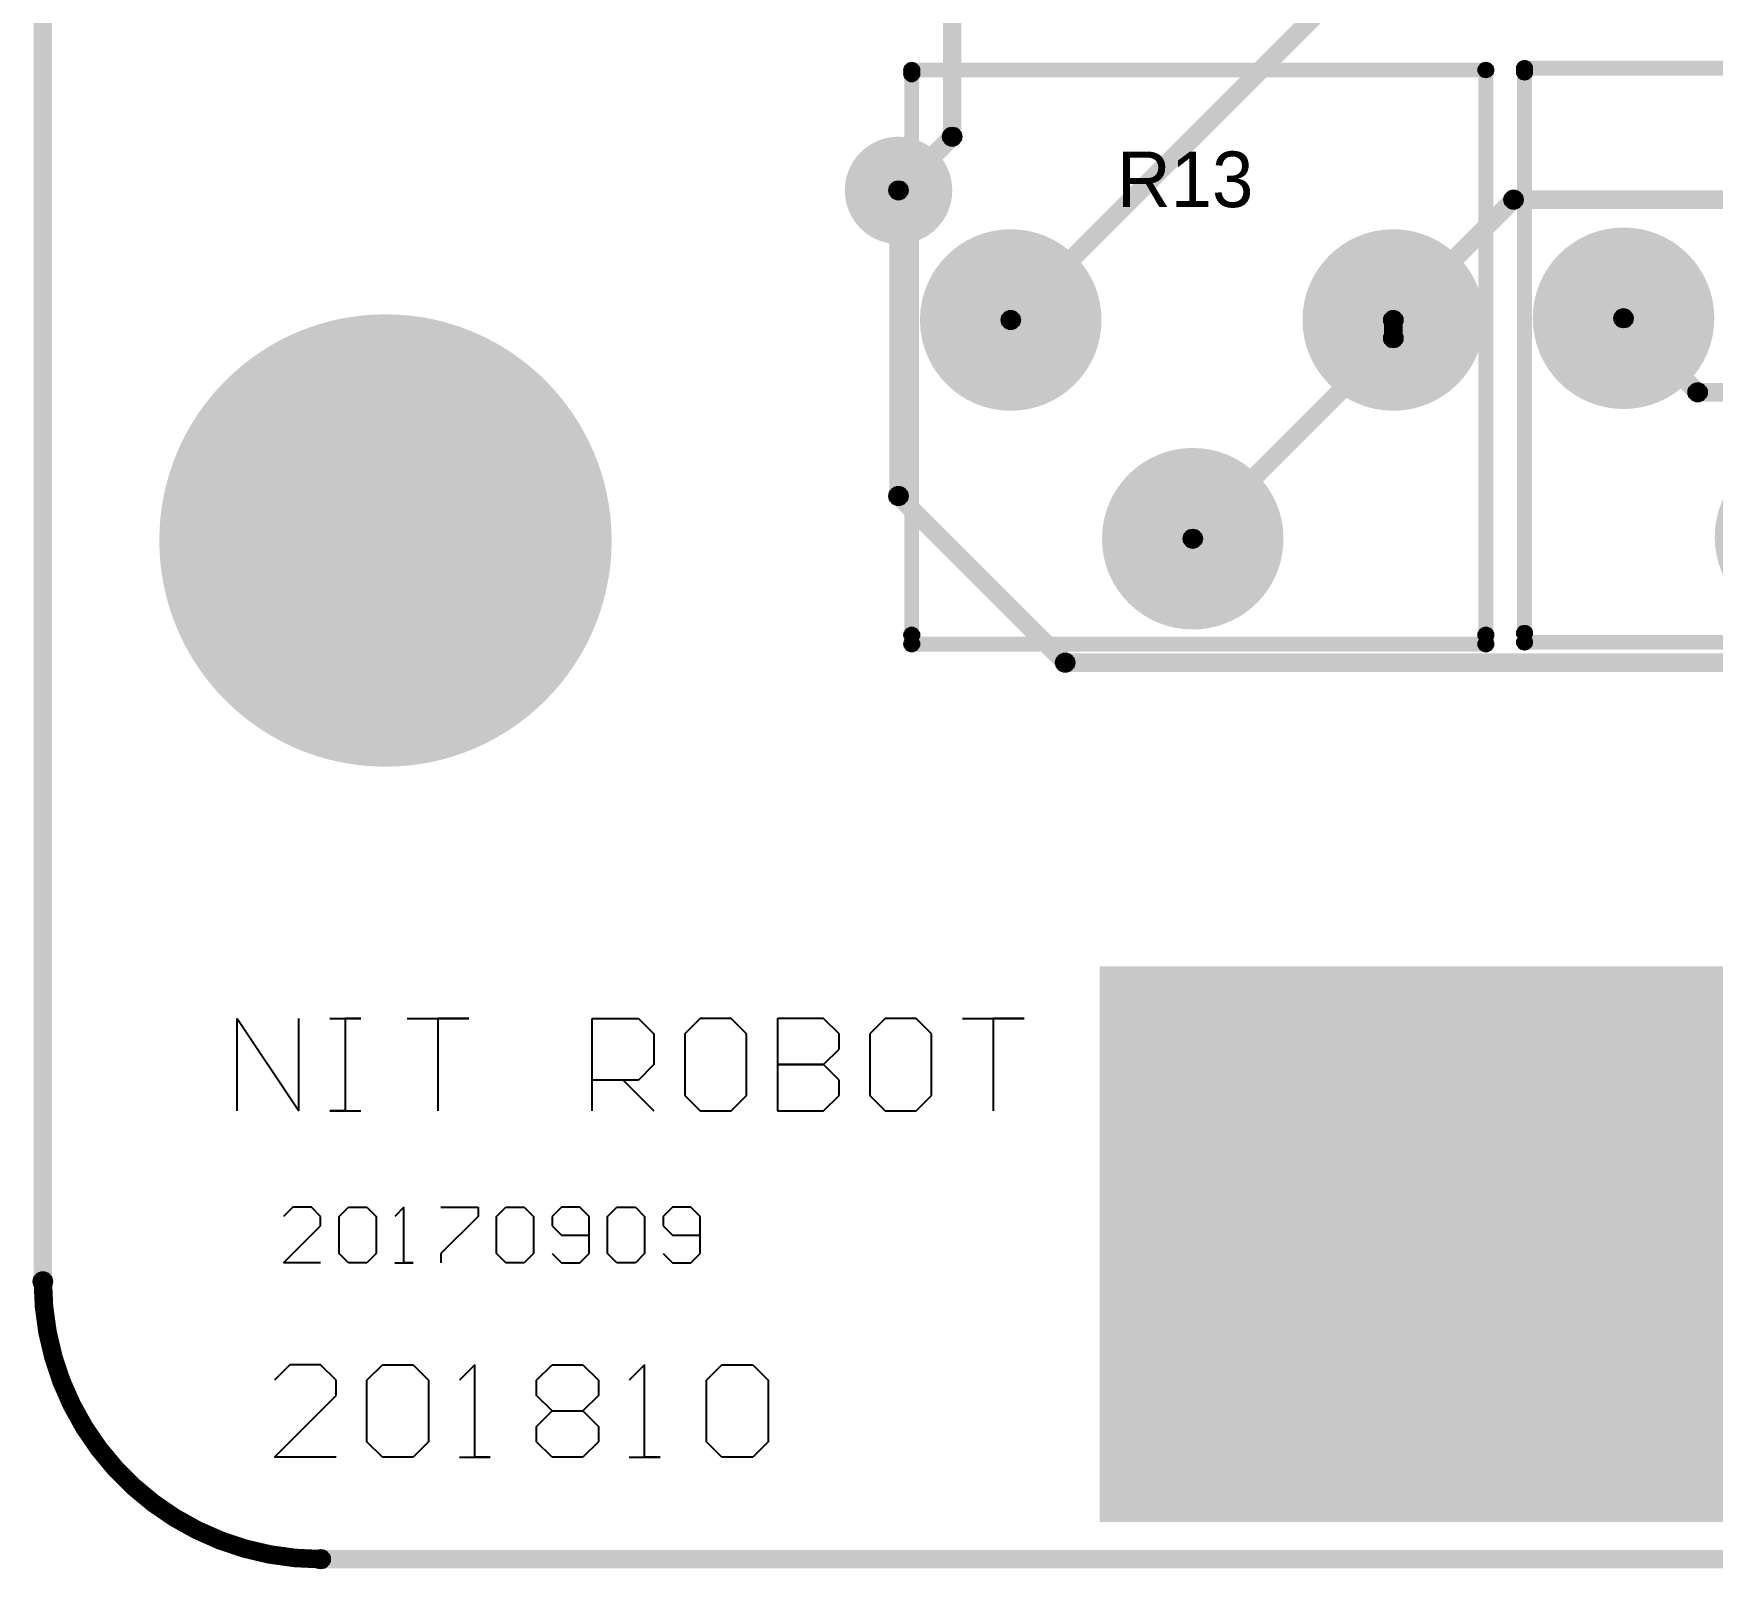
# Model space of a CAD drawing. Header units: millimetres. Extents: x 0 to 137, y 0 to 37.
# Drawn here: x -0.13 to 22.9, y -0.13 to 20.92 of the extents above; entities that cross this region are included whole.
import ezdxf

# ---------------------------------------------------------------- set-up
doc = ezdxf.new("R2010")
doc.units = ezdxf.units.MM
for name, color, linetype in [('BottomLayer', 5, 'Continuous'), ('BottomSolder', 6, 'Continuous'), ('KeepOutLayer', 6, 'Continuous'), ('MultiLayer', 9, 'Continuous'), ('PadHoleLayer', 156, 'Continuous'), ('TopLayer', 1, 'Continuous'), ('TopOverlay', 2, 'Continuous'), ('TopSolder', 216, 'Continuous'), ('ViaHoleLayer', 16, 'Continuous')]:
    doc.layers.add(name, color=color, linetype=linetype)

# ---------------------------------------------------------------- blocks, each defined once
blk = doc.blocks.new('PCB_3362___NEW_39')
at = {"layer": 'BottomLayer'}
h = blk.add_hatch(color=5, dxfattribs=at)
edge = h.paths.add_edge_path()
edge.add_arc((0, 1.5), 1.143, 0, 360)
h = blk.add_hatch(color=5, dxfattribs=at)
edge = h.paths.add_edge_path()
edge.add_arc((-2.75, -1.5), 1.143, 0, 360)
h = blk.add_hatch(color=5, dxfattribs=at)
edge = h.paths.add_edge_path()
edge.add_arc((2.496, -1.5), 1.143, 0, 360)
at = {"layer": 'BottomSolder'}
h = blk.add_hatch(color=6, dxfattribs=at)
edge = h.paths.add_edge_path()
edge.add_arc((0, 1.5), 1.245, 0, 360)
h = blk.add_hatch(color=6, dxfattribs=at)
edge = h.paths.add_edge_path()
edge.add_arc((-2.75, -1.5), 1.245, 0, 360)
h = blk.add_hatch(color=6, dxfattribs=at)
edge = h.paths.add_edge_path()
edge.add_arc((2.496, -1.5), 1.245, 0, 360)
at = {"layer": 'MultiLayer'}
h = blk.add_hatch(color=9, dxfattribs=at)
edge = h.paths.add_edge_path()
edge.add_arc((0, 1.5), 1.143, 0, 360)
h = blk.add_hatch(color=9, dxfattribs=at)
edge = h.paths.add_edge_path()
edge.add_arc((-2.75, -1.5), 1.143, 0, 360)
h = blk.add_hatch(color=9, dxfattribs=at)
edge = h.paths.add_edge_path()
edge.add_arc((2.496, -1.5), 1.143, 0, 360)
at = {"layer": 'PadHoleLayer'}
h = blk.add_hatch(color=156, dxfattribs=at)
edge = h.paths.add_edge_path()
edge.add_arc((0, 1.5), 0.635, 0, 360)
h = blk.add_hatch(color=156, dxfattribs=at)
edge = h.paths.add_edge_path()
edge.add_arc((-2.75, -1.5), 0.635, 0, 360)
h = blk.add_hatch(color=156, dxfattribs=at)
edge = h.paths.add_edge_path()
edge.add_arc((2.496, -1.5), 0.635, 0, 360)
at = {"layer": 'TopLayer'}
h = blk.add_hatch(color=1, dxfattribs=at)
edge = h.paths.add_edge_path()
edge.add_arc((0, 1.5), 1.143, 0, 360)
h = blk.add_hatch(color=1, dxfattribs=at)
edge = h.paths.add_edge_path()
edge.add_arc((-2.75, -1.5), 1.143, 0, 360)
h = blk.add_hatch(color=1, dxfattribs=at)
edge = h.paths.add_edge_path()
edge.add_arc((2.496, -1.5), 1.143, 0, 360)
at = {"layer": 'TopOverlay'}
h = blk.add_hatch(color=2, dxfattribs=at)
edge = h.paths.add_edge_path()
edge.add_arc((-4.02, 2.945), 0.102, 0, 360)
for points in [[(3.854, 3.047), (3.854, 2.843), (-4.02, 2.843), (-4.02, 3.047)], [(-4.122, 2.818), (-3.918, 2.818), (-3.918, -4.929), (-4.122, -4.929)], [(3.752, 2.818), (3.956, 2.818), (3.956, -4.873), (3.752, -4.873)], [(3.854, -4.827), (3.854, -5.031), (-4.02, -5.031), (-4.02, -4.827)]]:
    blk.add_hatch(color=2, dxfattribs=at).paths.add_polyline_path(points)
h = blk.add_hatch(color=2, dxfattribs=at)
edge = h.paths.add_edge_path()
edge.add_arc((3.854, 2.945), 0.102, 0, 360)
h = blk.add_hatch(color=2, dxfattribs=at)
edge = h.paths.add_edge_path()
edge.add_arc((-4.02, 2.818), 0.102, 0, 360)
h = blk.add_hatch(color=2, dxfattribs=at)
edge = h.paths.add_edge_path()
edge.add_arc((3.854, 2.818), 0.102, 0, 360)
h = blk.add_hatch(color=2, dxfattribs=at)
edge = h.paths.add_edge_path()
edge.add_arc((-4.02, -4.929), 0.102, 0, 360)
h = blk.add_hatch(color=2, dxfattribs=at)
edge = h.paths.add_edge_path()
edge.add_arc((-4.02, -4.929), 0.102, 0, 360)
h = blk.add_hatch(color=2, dxfattribs=at)
edge = h.paths.add_edge_path()
edge.add_arc((3.854, -4.873), 0.102, 0, 360)
h = blk.add_hatch(color=2, dxfattribs=at)
edge = h.paths.add_edge_path()
edge.add_arc((3.854, -4.929), 0.102, 0, 360)
at = {"layer": 'TopSolder'}
h = blk.add_hatch(color=216, dxfattribs=at)
edge = h.paths.add_edge_path()
edge.add_arc((0, 1.5), 1.245, 0, 360)
h = blk.add_hatch(color=216, dxfattribs=at)
edge = h.paths.add_edge_path()
edge.add_arc((-2.75, -1.5), 1.245, 0, 360)
h = blk.add_hatch(color=216, dxfattribs=at)
edge = h.paths.add_edge_path()
edge.add_arc((2.496, -1.5), 1.245, 0, 360)
at = {"layer": 'TopOverlay'}
for centre in [(-4.02, 2.945), (3.854, 2.945), (-4.02, 2.818), (3.854, 2.818), (-4.02, -4.929), (-4.02, -4.929), (3.854, -4.873), (3.854, -4.929)]:
    blk.add_circle(centre, 0.102, dxfattribs=at)
blk = doc.blocks.new('PCB_3362___NEW_40')
at = {"layer": 'BottomLayer'}
h = blk.add_hatch(color=5, dxfattribs=at)
edge = h.paths.add_edge_path()
edge.add_arc((0, 1.5), 1.143, 0, 360)
h = blk.add_hatch(color=5, dxfattribs=at)
edge = h.paths.add_edge_path()
edge.add_arc((-2.75, -1.5), 1.143, 0, 360)
h = blk.add_hatch(color=5, dxfattribs=at)
edge = h.paths.add_edge_path()
edge.add_arc((2.496, -1.5), 1.143, 0, 360)
at = {"layer": 'BottomSolder'}
h = blk.add_hatch(color=6, dxfattribs=at)
edge = h.paths.add_edge_path()
edge.add_arc((0, 1.5), 1.245, 0, 360)
h = blk.add_hatch(color=6, dxfattribs=at)
edge = h.paths.add_edge_path()
edge.add_arc((-2.75, -1.5), 1.245, 0, 360)
h = blk.add_hatch(color=6, dxfattribs=at)
edge = h.paths.add_edge_path()
edge.add_arc((2.496, -1.5), 1.245, 0, 360)
at = {"layer": 'MultiLayer'}
h = blk.add_hatch(color=9, dxfattribs=at)
edge = h.paths.add_edge_path()
edge.add_arc((0, 1.5), 1.143, 0, 360)
h = blk.add_hatch(color=9, dxfattribs=at)
edge = h.paths.add_edge_path()
edge.add_arc((-2.75, -1.5), 1.143, 0, 360)
h = blk.add_hatch(color=9, dxfattribs=at)
edge = h.paths.add_edge_path()
edge.add_arc((2.496, -1.5), 1.143, 0, 360)
at = {"layer": 'PadHoleLayer'}
h = blk.add_hatch(color=156, dxfattribs=at)
edge = h.paths.add_edge_path()
edge.add_arc((0, 1.5), 0.635, 0, 360)
h = blk.add_hatch(color=156, dxfattribs=at)
edge = h.paths.add_edge_path()
edge.add_arc((-2.75, -1.5), 0.635, 0, 360)
h = blk.add_hatch(color=156, dxfattribs=at)
edge = h.paths.add_edge_path()
edge.add_arc((2.496, -1.5), 0.635, 0, 360)
at = {"layer": 'TopLayer'}
h = blk.add_hatch(color=1, dxfattribs=at)
edge = h.paths.add_edge_path()
edge.add_arc((0, 1.5), 1.143, 0, 360)
h = blk.add_hatch(color=1, dxfattribs=at)
edge = h.paths.add_edge_path()
edge.add_arc((-2.75, -1.5), 1.143, 0, 360)
h = blk.add_hatch(color=1, dxfattribs=at)
edge = h.paths.add_edge_path()
edge.add_arc((2.496, -1.5), 1.143, 0, 360)
at = {"layer": 'TopOverlay'}
h = blk.add_hatch(color=2, dxfattribs=at)
edge = h.paths.add_edge_path()
edge.add_arc((-4.02, 2.945), 0.102, 0, 360)
for points in [[(3.854, 3.047), (3.854, 2.843), (-4.02, 2.843), (-4.02, 3.047)], [(-4.122, 2.818), (-3.918, 2.818), (-3.918, -4.929), (-4.122, -4.929)], [(3.752, 2.818), (3.956, 2.818), (3.956, -4.873), (3.752, -4.873)], [(3.854, -4.827), (3.854, -5.031), (-4.02, -5.031), (-4.02, -4.827)]]:
    blk.add_hatch(color=2, dxfattribs=at).paths.add_polyline_path(points)
h = blk.add_hatch(color=2, dxfattribs=at)
edge = h.paths.add_edge_path()
edge.add_arc((3.854, 2.945), 0.102, 0, 360)
h = blk.add_hatch(color=2, dxfattribs=at)
edge = h.paths.add_edge_path()
edge.add_arc((-4.02, 2.818), 0.102, 0, 360)
h = blk.add_hatch(color=2, dxfattribs=at)
edge = h.paths.add_edge_path()
edge.add_arc((3.854, 2.818), 0.102, 0, 360)
h = blk.add_hatch(color=2, dxfattribs=at)
edge = h.paths.add_edge_path()
edge.add_arc((-4.02, -4.929), 0.102, 0, 360)
h = blk.add_hatch(color=2, dxfattribs=at)
edge = h.paths.add_edge_path()
edge.add_arc((-4.02, -4.929), 0.102, 0, 360)
h = blk.add_hatch(color=2, dxfattribs=at)
edge = h.paths.add_edge_path()
edge.add_arc((3.854, -4.873), 0.102, 0, 360)
h = blk.add_hatch(color=2, dxfattribs=at)
edge = h.paths.add_edge_path()
edge.add_arc((3.854, -4.929), 0.102, 0, 360)
at = {"layer": 'TopSolder'}
h = blk.add_hatch(color=216, dxfattribs=at)
edge = h.paths.add_edge_path()
edge.add_arc((0, 1.5), 1.245, 0, 360)
h = blk.add_hatch(color=216, dxfattribs=at)
edge = h.paths.add_edge_path()
edge.add_arc((-2.75, -1.5), 1.245, 0, 360)
h = blk.add_hatch(color=216, dxfattribs=at)
edge = h.paths.add_edge_path()
edge.add_arc((2.496, -1.5), 1.245, 0, 360)
at = {"layer": 'TopOverlay'}
for centre in [(-4.02, 2.945), (3.854, 2.945), (-4.02, 2.818), (3.854, 2.818), (-4.02, -4.929), (-4.02, -4.929), (3.854, -4.873), (3.854, -4.929)]:
    blk.add_circle(centre, 0.102, dxfattribs=at)

msp = doc.modelspace()

# ---------------------------------------------------------------- hatches: boundary and pattern name
at = {"layer": 'BottomLayer'}
h = msp.add_hatch(color=5, dxfattribs=at)
edge = h.paths.add_edge_path()
edge.add_arc((11.735, 18.771), 0.635, 0, 360)
h = msp.add_hatch(color=5, dxfattribs=at)
edge = h.paths.add_edge_path()
edge.add_arc((11.735, 18.771), 0.127, 0, 360)
for points in [[(11.862, 14.58), (11.608, 14.58), (11.608, 18.771), (11.862, 18.771)], [(18.61, 16.904), (18.43, 17.084), (20.08, 18.733), (20.259, 18.554)], [(20.17, 18.517), (20.17, 18.771), (25.298, 18.771), (25.298, 18.517)], [(21.588, 16.928), (21.768, 17.108), (22.784, 16.092), (22.604, 15.912)], [(22.694, 15.875), (22.694, 16.129), (25.552, 16.129), (25.552, 15.875)], [(11.645, 14.49), (11.825, 14.669), (14.111, 12.383), (13.931, 12.204)], [(14.021, 12.167), (14.021, 12.421), (33.122, 12.421), (33.122, 12.167)]]:
    msp.add_hatch(color=5, dxfattribs=at).paths.add_polyline_path(points)
h = msp.add_hatch(color=5, dxfattribs=at)
edge = h.paths.add_edge_path()
edge.add_arc((20.17, 18.644), 0.127, 0, 360)
h = msp.add_hatch(color=5, dxfattribs=at)
edge = h.paths.add_edge_path()
edge.add_arc((20.17, 18.644), 0.127, 0, 360)
h = msp.add_hatch(color=5, dxfattribs=at)
edge = h.paths.add_edge_path()
edge.add_arc((18.52, 16.994), 0.127, 0, 360)
h = msp.add_hatch(color=5, dxfattribs=at)
edge = h.paths.add_edge_path()
edge.add_arc((21.678, 17.018), 0.127, 0, 360)
h = msp.add_hatch(color=5, dxfattribs=at)
edge = h.paths.add_edge_path()
edge.add_arc((4.699, 13.97), 3, 0, 360)
h = msp.add_hatch(color=5, dxfattribs=at)
edge = h.paths.add_edge_path()
edge.add_arc((22.694, 16.002), 0.127, 0, 360)
h = msp.add_hatch(color=5, dxfattribs=at)
edge = h.paths.add_edge_path()
edge.add_arc((22.694, 16.002), 0.127, 0, 360)
h = msp.add_hatch(color=5, dxfattribs=at)
edge = h.paths.add_edge_path()
edge.add_arc((11.735, 14.58), 0.127, 0, 360)
h = msp.add_hatch(color=5, dxfattribs=at)
edge = h.paths.add_edge_path()
edge.add_arc((11.735, 14.58), 0.127, 0, 360)
h = msp.add_hatch(color=5, dxfattribs=at)
edge = h.paths.add_edge_path()
edge.add_arc((14.021, 12.294), 0.127, 0, 360)
h = msp.add_hatch(color=5, dxfattribs=at)
edge = h.paths.add_edge_path()
edge.add_arc((14.021, 12.294), 0.127, 0, 360)
at = {"layer": 'BottomSolder'}
h = msp.add_hatch(color=6, dxfattribs=at)
edge = h.paths.add_edge_path()
edge.add_arc((11.735, 18.771), 0.737, 0, 360)
h = msp.add_hatch(color=6, dxfattribs=at)
edge = h.paths.add_edge_path()
edge.add_arc((4.699, 13.97), 3.102, 0, 360)
at = {"layer": 'KeepOutLayer'}
for points in [[(0.127, 3.81), (-0.127, 3.81), (-0.127, 33.274), (0.127, 33.274)], [(3.81, -0.127), (3.81, 0.127), (132.588, 0.127), (132.588, -0.127)]]:
    msp.add_hatch(color=6, dxfattribs=at).paths.add_polyline_path(points)
h = msp.add_hatch(color=6, dxfattribs=at)
edge = h.paths.add_edge_path()
edge.add_arc((0, 3.81), 0.127, 0, 360)
h = msp.add_hatch(color=6, dxfattribs=at)
edge = h.paths.add_edge_path()
edge.add_arc((0, 3.81), 0.127, 0, 360)
h = msp.add_hatch(color=6, dxfattribs=at)
edge = h.paths.add_edge_path()
edge.add_arc((3.81, 0), 0.127, 0, 360)
h = msp.add_hatch(color=6, dxfattribs=at)
edge = h.paths.add_edge_path()
edge.add_arc((3.81, 0), 0.127, 0, 360)
at = {"layer": 'TopLayer'}
for points in [[(12.598, 19.507), (12.344, 19.507), (12.344, 26.035), (12.598, 26.035)], [(13.364, 16.904), (13.184, 17.084), (19.824, 23.723), (20.003, 23.544)], [(11.825, 18.681), (11.645, 18.86), (12.382, 19.597), (12.561, 19.417)], [(15.86, 13.904), (15.68, 14.084), (18.43, 16.834), (18.61, 16.654)], [(18.647, 16.744), (18.393, 16.744), (18.393, 16.994), (18.647, 16.994)]]:
    msp.add_hatch(color=1, dxfattribs=at).paths.add_polyline_path(points)
h = msp.add_hatch(color=1, dxfattribs=at)
edge = h.paths.add_edge_path()
edge.add_arc((12.471, 19.507), 0.127, 0, 360)
h = msp.add_hatch(color=1, dxfattribs=at)
edge = h.paths.add_edge_path()
edge.add_arc((12.471, 19.507), 0.127, 0, 360)
h = msp.add_hatch(color=1, dxfattribs=at)
edge = h.paths.add_edge_path()
edge.add_arc((11.735, 18.771), 0.635, 0, 360)
h = msp.add_hatch(color=1, dxfattribs=at)
edge = h.paths.add_edge_path()
edge.add_arc((11.735, 18.771), 0.127, 0, 360)
h = msp.add_hatch(color=1, dxfattribs=at)
edge = h.paths.add_edge_path()
edge.add_arc((13.274, 16.994), 0.127, 0, 360)
h = msp.add_hatch(color=1, dxfattribs=at)
edge = h.paths.add_edge_path()
edge.add_arc((18.52, 16.994), 0.127, 0, 360)
h = msp.add_hatch(color=1, dxfattribs=at)
edge = h.paths.add_edge_path()
edge.add_arc((4.699, 13.97), 3, 0, 360)
h = msp.add_hatch(color=1, dxfattribs=at)
edge = h.paths.add_edge_path()
edge.add_arc((18.52, 16.744), 0.127, 0, 360)
h = msp.add_hatch(color=1, dxfattribs=at)
edge = h.paths.add_edge_path()
edge.add_arc((18.52, 16.744), 0.127, 0, 360)
h = msp.add_hatch(color=1, dxfattribs=at)
edge = h.paths.add_edge_path()
edge.add_arc((15.77, 13.994), 0.127, 0, 360)
at = {"layer": 'TopOverlay'}
msp.add_hatch(color=2, dxfattribs=at).paths.add_polyline_path([(14.494, 0.508), (31.623, 0.508), (31.623, 8.128), (14.494, 8.128)])
at = {"layer": 'TopSolder'}
h = msp.add_hatch(color=216, dxfattribs=at)
edge = h.paths.add_edge_path()
edge.add_arc((11.735, 18.771), 0.737, 0, 360)
h = msp.add_hatch(color=216, dxfattribs=at)
edge = h.paths.add_edge_path()
edge.add_arc((4.699, 13.97), 3.102, 0, 360)
at = {"layer": 'ViaHoleLayer'}
h = msp.add_hatch(color=16, dxfattribs=at)
edge = h.paths.add_edge_path()
edge.add_arc((11.735, 18.771), 0.356, 0, 360)
h = msp.add_hatch(color=16, dxfattribs=at)
edge = h.paths.add_edge_path()
edge.add_arc((4.699, 13.97), 1.6, 0, 360)

# ---------------------------------------------------------------- linework, layer by layer
at = {"layer": 'BottomLayer'}
for centre in [(11.735, 18.771), (20.17, 18.644), (20.17, 18.644), (18.52, 16.994), (21.678, 17.018), (22.694, 16.002), (22.694, 16.002), (11.735, 14.58), (11.735, 14.58), (14.021, 12.294), (14.021, 12.294)]:
    msp.add_circle(centre, 0.127, dxfattribs=at)
at = {"layer": 'KeepOutLayer', "const_width": 0.254}
msp.add_lwpolyline([(3.81, 0, -0.414214), (0, 3.81)], format="xyb", dxfattribs=at)
at = {"layer": 'KeepOutLayer'}
for centre in [(0, 3.81), (0, 3.81), (3.81, 0), (3.81, 0)]:
    msp.add_circle(centre, 0.127, dxfattribs=at)
at = {"layer": 'TopLayer'}
for p, q in [((2.667, 6.147), (2.667, 7.416)), ((2.667, 7.416), (3.513, 6.147)), ((3.513, 6.147), (3.513, 7.416)), ((3.937, 7.416), (4.36, 7.416)), ((4.36, 7.416), (4.148, 7.416)), ((4.148, 7.416), (4.148, 6.147)), ((4.995, 7.416), (5.841, 7.416)), ((5.841, 7.416), (5.418, 7.416)), ((5.418, 7.416), (5.418, 6.147)), ((7.534, 6.147), (7.534, 7.416)), ((7.534, 7.416), (8.169, 7.416)), ((8.169, 7.416), (8.38, 7.205)), ((9.015, 7.416), (8.803, 7.205)), ((9.438, 7.416), (9.015, 7.416)), ((9.65, 7.205), (9.438, 7.416)), ((10.073, 7.416), (10.073, 6.147)), ((10.708, 7.416), (10.073, 7.416)), ((10.919, 7.205), (10.708, 7.416)), ((11.554, 7.416), (11.343, 7.205)), ((11.977, 7.416), (11.554, 7.416)), ((12.189, 7.205), (11.977, 7.416)), ((12.612, 7.416), (13.459, 7.416)), ((13.459, 7.416), (13.035, 7.416)), ((13.035, 7.416), (13.035, 6.147)), ((8.38, 7.205), (8.38, 6.782)), ((8.803, 7.205), (8.803, 6.358)), ((9.65, 6.358), (9.65, 7.205)), ((10.919, 6.993), (10.919, 7.205)), ((11.343, 7.205), (11.343, 6.358)), ((12.189, 6.358), (12.189, 7.205)), ((10.708, 6.782), (10.919, 6.993)), ((8.38, 6.782), (8.169, 6.57)), ((10.708, 6.782), (10.073, 6.782)), ((10.073, 6.782), (10.708, 6.782)), ((10.919, 6.57), (10.708, 6.782)), ((8.169, 6.57), (7.534, 6.57)), ((7.957, 6.57), (8.38, 6.147)), ((10.919, 6.358), (10.919, 6.57)), ((8.803, 6.358), (9.015, 6.147)), ((9.438, 6.147), (9.65, 6.358)), ((10.708, 6.147), (10.919, 6.358)), ((11.343, 6.358), (11.554, 6.147)), ((11.977, 6.147), (12.189, 6.358)), ((4.148, 6.147), (3.937, 6.147)), ((3.937, 6.147), (4.36, 6.147)), ((9.015, 6.147), (9.438, 6.147)), ((10.073, 6.147), (10.708, 6.147)), ((11.554, 6.147), (11.977, 6.147)), ((3.387, 2.667), (3.175, 2.455)), ((3.81, 2.667), (3.387, 2.667)), ((4.021, 2.455), (3.81, 2.667)), ((4.445, 2.455), (4.656, 2.667)), ((4.656, 2.667), (5.079, 2.667)), ((5.079, 2.667), (5.291, 2.455)), ((5.926, 2.667), (5.714, 2.455)), ((5.926, 1.397), (5.926, 2.667)), ((6.772, 2.455), (6.984, 2.667)), ((6.984, 2.667), (7.407, 2.667)), ((7.407, 2.667), (7.619, 2.455)), ((8.253, 2.667), (8.042, 2.455)), ((8.253, 1.397), (8.253, 2.667)), ((9.1, 2.455), (9.311, 2.667)), ((9.311, 2.667), (9.735, 2.667)), ((9.735, 2.667), (9.946, 2.455)), ((4.021, 2.243), (4.021, 2.455)), ((4.445, 1.609), (4.445, 2.455)), ((5.291, 2.455), (5.291, 1.609)), ((6.772, 2.243), (6.772, 2.455)), ((7.619, 2.455), (7.619, 2.243)), ((9.1, 1.609), (9.1, 2.455)), ((9.946, 2.455), (9.946, 1.609)), ((3.175, 1.397), (4.021, 2.243)), ((6.984, 2.032), (6.772, 2.243)), ((7.619, 2.243), (7.407, 2.032)), ((6.772, 1.82), (6.984, 2.032)), ((6.984, 2.032), (7.407, 2.032)), ((7.407, 2.032), (7.619, 1.82)), ((6.772, 1.609), (6.772, 1.82)), ((7.619, 1.82), (7.619, 1.609)), ((4.021, 1.397), (3.175, 1.397)), ((4.656, 1.397), (4.445, 1.609)), ((5.079, 1.397), (4.656, 1.397)), ((5.291, 1.609), (5.079, 1.397)), ((5.714, 1.397), (6.137, 1.397)), ((6.137, 1.397), (5.926, 1.397)), ((6.984, 1.397), (6.772, 1.609)), ((7.407, 1.397), (6.984, 1.397)), ((7.619, 1.609), (7.407, 1.397)), ((8.042, 1.397), (8.465, 1.397)), ((8.465, 1.397), (8.253, 1.397)), ((9.311, 1.397), (9.1, 1.609)), ((9.735, 1.397), (9.311, 1.397)), ((9.946, 1.609), (9.735, 1.397))]:
    msp.add_line(p, q, dxfattribs=at)
for centre in [(12.471, 19.507), (12.471, 19.507), (11.735, 18.771), (13.274, 16.994), (18.52, 16.994), (18.52, 16.744), (18.52, 16.744), (15.77, 13.994)]:
    msp.add_circle(centre, 0.127, dxfattribs=at)
at = {"layer": 'TopSolder'}
for p, q in [((2.667, 6.147), (2.667, 7.416)), ((2.667, 7.416), (3.513, 6.147)), ((3.513, 6.147), (3.513, 7.416)), ((3.937, 7.416), (4.36, 7.416)), ((4.36, 7.416), (4.148, 7.416)), ((4.148, 7.416), (4.148, 6.147)), ((4.995, 7.416), (5.841, 7.416)), ((5.841, 7.416), (5.418, 7.416)), ((5.418, 7.416), (5.418, 6.147)), ((7.534, 6.147), (7.534, 7.416)), ((7.534, 7.416), (8.169, 7.416)), ((8.169, 7.416), (8.38, 7.205)), ((9.015, 7.416), (8.803, 7.205)), ((9.438, 7.416), (9.015, 7.416)), ((9.65, 7.205), (9.438, 7.416)), ((10.073, 7.416), (10.073, 6.147)), ((10.708, 7.416), (10.073, 7.416)), ((10.919, 7.205), (10.708, 7.416)), ((11.554, 7.416), (11.343, 7.205)), ((11.977, 7.416), (11.554, 7.416)), ((12.189, 7.205), (11.977, 7.416)), ((12.612, 7.416), (13.459, 7.416)), ((13.459, 7.416), (13.035, 7.416)), ((13.035, 7.416), (13.035, 6.147)), ((8.38, 7.205), (8.38, 6.782)), ((8.803, 7.205), (8.803, 6.358)), ((9.65, 6.358), (9.65, 7.205)), ((10.919, 6.993), (10.919, 7.205)), ((11.343, 7.205), (11.343, 6.358)), ((12.189, 6.358), (12.189, 7.205)), ((10.708, 6.782), (10.919, 6.993)), ((8.38, 6.782), (8.169, 6.57)), ((10.708, 6.782), (10.073, 6.782)), ((10.073, 6.782), (10.708, 6.782)), ((10.919, 6.57), (10.708, 6.782)), ((8.169, 6.57), (7.534, 6.57)), ((7.957, 6.57), (8.38, 6.147)), ((10.919, 6.358), (10.919, 6.57)), ((8.803, 6.358), (9.015, 6.147)), ((9.438, 6.147), (9.65, 6.358)), ((10.708, 6.147), (10.919, 6.358)), ((11.343, 6.358), (11.554, 6.147)), ((11.977, 6.147), (12.189, 6.358)), ((4.148, 6.147), (3.937, 6.147)), ((3.937, 6.147), (4.36, 6.147)), ((9.015, 6.147), (9.438, 6.147)), ((10.073, 6.147), (10.708, 6.147)), ((11.554, 6.147), (11.977, 6.147)), ((3.429, 4.826), (3.302, 4.699)), ((3.683, 4.826), (3.429, 4.826)), ((3.81, 4.699), (3.683, 4.826)), ((3.81, 4.572), (3.81, 4.699)), ((4.064, 4.699), (4.191, 4.826)), ((4.064, 4.191), (4.064, 4.699)), ((4.191, 4.826), (4.445, 4.826)), ((4.445, 4.826), (4.572, 4.699)), ((4.572, 4.699), (4.572, 4.191)), ((4.952, 4.826), (4.826, 4.699)), ((4.952, 4.064), (4.952, 4.826)), ((5.46, 4.826), (5.968, 4.826)), ((5.968, 4.699), (5.46, 4.191)), ((5.968, 4.826), (5.968, 4.699)), ((6.222, 4.699), (6.349, 4.826)), ((6.222, 4.191), (6.222, 4.699)), ((6.349, 4.826), (6.603, 4.826)), ((6.603, 4.826), (6.73, 4.699)), ((6.73, 4.699), (6.73, 4.191)), ((7.111, 4.826), (6.984, 4.699)), ((6.984, 4.699), (6.984, 4.572)), ((7.365, 4.826), (7.111, 4.826)), ((7.492, 4.699), (7.365, 4.826)), ((7.492, 4.191), (7.492, 4.699)), ((7.746, 4.699), (7.873, 4.826)), ((7.746, 4.191), (7.746, 4.699)), ((7.873, 4.826), (8.126, 4.826)), ((8.126, 4.826), (8.253, 4.699)), ((8.253, 4.699), (8.253, 4.191)), ((8.634, 4.826), (8.507, 4.699)), ((8.507, 4.699), (8.507, 4.572)), ((8.888, 4.826), (8.634, 4.826)), ((9.015, 4.699), (8.888, 4.826)), ((9.015, 4.191), (9.015, 4.699)), ((3.302, 4.064), (3.81, 4.572)), ((6.984, 4.572), (7.111, 4.445)), ((7.111, 4.445), (7.492, 4.445)), ((8.507, 4.572), (8.634, 4.445)), ((8.634, 4.445), (9.015, 4.445)), ((4.191, 4.064), (4.064, 4.191)), ((4.572, 4.191), (4.445, 4.064)), ((5.46, 4.191), (5.46, 4.064)), ((6.349, 4.064), (6.222, 4.191)), ((6.73, 4.191), (6.603, 4.064)), ((6.984, 4.191), (7.111, 4.064)), ((7.365, 4.064), (7.492, 4.191)), ((7.873, 4.064), (7.746, 4.191)), ((8.253, 4.191), (8.126, 4.064)), ((8.507, 4.191), (8.634, 4.064)), ((8.888, 4.064), (9.015, 4.191)), ((3.81, 4.064), (3.302, 4.064)), ((4.445, 4.064), (4.191, 4.064)), ((4.826, 4.064), (5.079, 4.064)), ((5.079, 4.064), (4.952, 4.064)), ((6.603, 4.064), (6.349, 4.064)), ((7.111, 4.064), (7.365, 4.064)), ((8.126, 4.064), (7.873, 4.064)), ((8.634, 4.064), (8.888, 4.064)), ((3.387, 2.667), (3.175, 2.455)), ((3.81, 2.667), (3.387, 2.667)), ((4.021, 2.455), (3.81, 2.667)), ((4.445, 2.455), (4.656, 2.667)), ((4.656, 2.667), (5.079, 2.667)), ((5.079, 2.667), (5.291, 2.455)), ((5.926, 2.667), (5.714, 2.455)), ((5.926, 1.397), (5.926, 2.667)), ((6.772, 2.455), (6.984, 2.667)), ((6.984, 2.667), (7.407, 2.667)), ((7.407, 2.667), (7.619, 2.455)), ((8.253, 2.667), (8.042, 2.455)), ((8.253, 1.397), (8.253, 2.667)), ((9.1, 2.455), (9.311, 2.667)), ((9.311, 2.667), (9.735, 2.667)), ((9.735, 2.667), (9.946, 2.455)), ((4.021, 2.243), (4.021, 2.455)), ((4.445, 1.609), (4.445, 2.455)), ((5.291, 2.455), (5.291, 1.609)), ((6.772, 2.243), (6.772, 2.455)), ((7.619, 2.455), (7.619, 2.243)), ((9.1, 1.609), (9.1, 2.455)), ((9.946, 2.455), (9.946, 1.609)), ((3.175, 1.397), (4.021, 2.243)), ((6.984, 2.032), (6.772, 2.243)), ((7.619, 2.243), (7.407, 2.032)), ((6.772, 1.82), (6.984, 2.032)), ((6.984, 2.032), (7.407, 2.032)), ((7.407, 2.032), (7.619, 1.82)), ((6.772, 1.609), (6.772, 1.82)), ((7.619, 1.82), (7.619, 1.609)), ((4.021, 1.397), (3.175, 1.397)), ((4.656, 1.397), (4.445, 1.609)), ((5.079, 1.397), (4.656, 1.397)), ((5.291, 1.609), (5.079, 1.397)), ((5.714, 1.397), (6.137, 1.397)), ((6.137, 1.397), (5.926, 1.397)), ((6.984, 1.397), (6.772, 1.609)), ((7.407, 1.397), (6.984, 1.397)), ((7.619, 1.609), (7.407, 1.397)), ((8.042, 1.397), (8.465, 1.397)), ((8.465, 1.397), (8.253, 1.397)), ((9.311, 1.397), (9.1, 1.609)), ((9.735, 1.397), (9.311, 1.397)), ((9.946, 1.609), (9.735, 1.397))]:
    msp.add_line(p, q, dxfattribs=at)

# ---------------------------------------------------------------- block references
at = {"rotation": 180}
for name, p in [('PCB_3362___NEW_40', (15.77, 15.494)), ('PCB_3362___NEW_39', (24.174, 15.518))]:
    msp.add_blockref(name, p, dxfattribs=at)

# ---------------------------------------------------------------- texts
at = {"layer": 'TopOverlay'}
msp.add_text('R13', height=0.762, dxfattribs=at).set_placement((14.732, 18.542))

doc.saveas('drawing.dxf')
